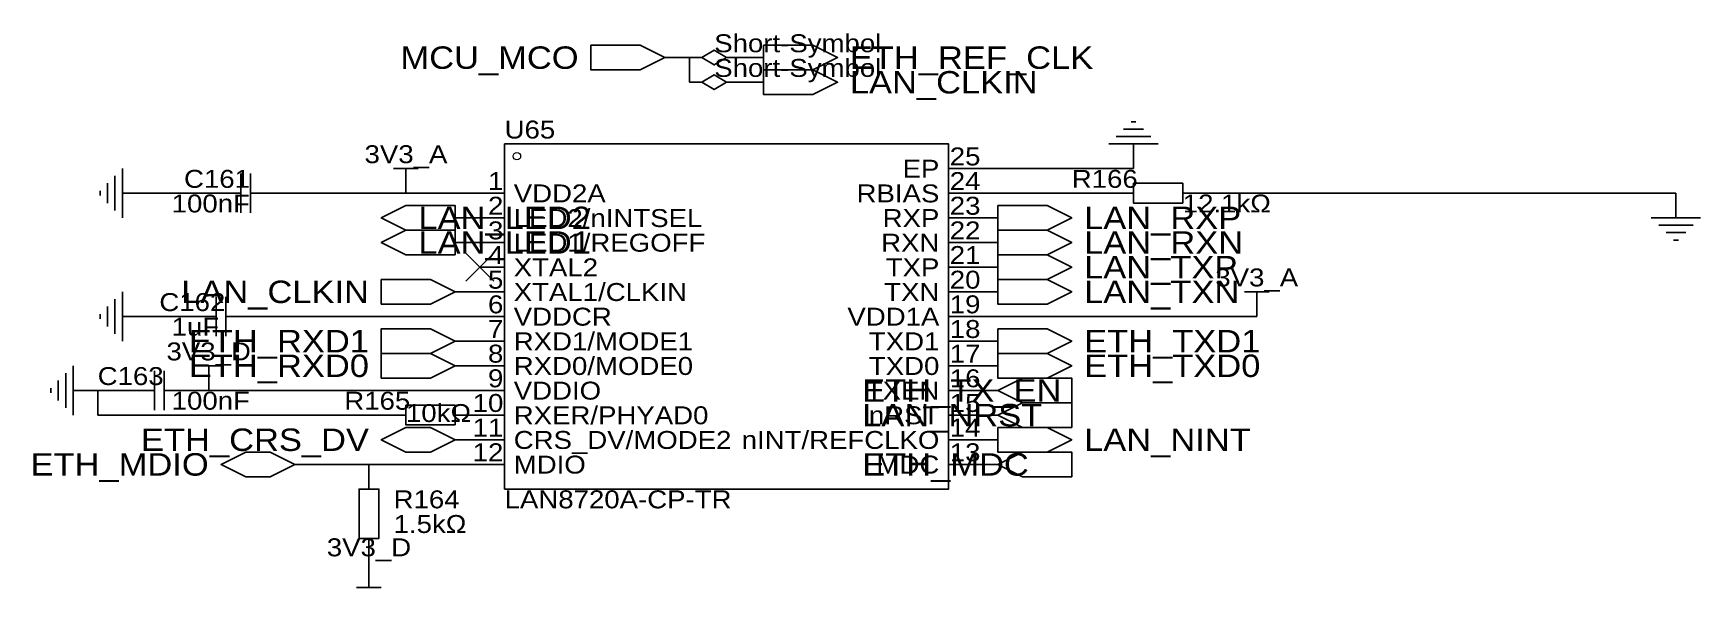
# Model space of a CAD drawing. Header units: millimetres. Extents: x 51 to 222, y 98 to 155.
import ezdxf
from ezdxf.enums import TextEntityAlignment as Align

# ---------------------------------------------------------------- set-up
doc = ezdxf.new("R2010")
doc.units = ezdxf.units.MM
doc.header["$MEASUREMENT"] = 0
doc.styles.get("Standard").update_dxf_attribs({"font": 'arial.ttf'})

msp = doc.modelspace()

# ---------------------------------------------------------------- linework, layer by layer
at = {"color": 1, "true_color": 0xa00000}
for points in [[(115.57, 152.4), (113.03, 153.67), (107.95, 153.67), (107.95, 151.13), (113.03, 151.13)], [(119.38, 152.4), (120.65, 153.16), (121.92, 152.4), (120.65, 151.64)], [(125.73, 153.67), (130.81, 153.67), (133.35, 152.4), (130.81, 151.13), (125.73, 151.13)], [(125.73, 151.13), (130.81, 151.13), (133.35, 149.86), (130.81, 148.59), (125.73, 148.59)], [(119.38, 149.86), (120.65, 150.62), (121.92, 149.86), (120.65, 149.1)], [(99.06, 143.51), (99.06, 107.95), (144.78, 107.95), (144.78, 143.51)], [(163.83, 139.45), (163.83, 137.41), (168.91, 137.41), (168.91, 139.45)], [(93.98, 134.62), (88.9, 134.62), (86.36, 135.89), (88.9, 137.16), (93.98, 137.16)], [(149.86, 137.16), (154.94, 137.16), (157.48, 135.89), (154.94, 134.62), (149.86, 134.62)], [(93.98, 132.08), (88.9, 132.08), (86.36, 133.35), (88.9, 134.62), (93.98, 134.62)], [(149.86, 134.62), (154.94, 134.62), (157.48, 133.35), (154.94, 132.08), (149.86, 132.08)], [(149.86, 132.08), (154.94, 132.08), (157.48, 130.81), (154.94, 129.54), (149.86, 129.54)], [(93.98, 128.27), (91.44, 129.54), (86.36, 129.54), (86.36, 127), (91.44, 127)], [(149.86, 129.54), (154.94, 129.54), (157.48, 128.27), (154.94, 127), (149.86, 127)], [(93.98, 123.19), (91.44, 124.46), (86.36, 124.46), (86.36, 121.92), (91.44, 121.92)], [(149.86, 124.46), (154.94, 124.46), (157.48, 123.19), (154.94, 121.92), (149.86, 121.92)], [(93.98, 120.65), (91.44, 121.92), (86.36, 121.92), (86.36, 119.38), (91.44, 119.38)], [(149.86, 121.92), (154.94, 121.92), (157.48, 120.65), (154.94, 119.38), (149.86, 119.38)], [(149.86, 118.11), (152.4, 116.84), (157.48, 116.84), (157.48, 119.38), (152.4, 119.38)], [(149.86, 115.57), (152.4, 114.3), (157.48, 114.3), (157.48, 116.84), (152.4, 116.84)], [(93.98, 114.55), (93.98, 116.59), (88.9, 116.59), (88.9, 114.55)], [(93.98, 113.03), (91.44, 111.76), (88.9, 111.76), (86.36, 113.03), (88.9, 114.3), (91.44, 114.3)], [(149.86, 114.3), (154.94, 114.3), (157.48, 113.03), (154.94, 111.76), (149.86, 111.76)], [(77.47, 110.49), (74.93, 109.22), (72.39, 109.22), (69.85, 110.49), (72.39, 111.76), (74.93, 111.76)], [(149.86, 110.49), (152.4, 109.22), (157.48, 109.22), (157.48, 111.76), (152.4, 111.76)], [(84.07, 102.87), (86.11, 102.87), (86.11, 107.95), (84.07, 107.95)]]:
    msp.add_lwpolyline(points, close=True, dxfattribs=at)
at = {"color": 1, "true_color": 0x880000}
for points in [[(118.11, 152.4), (115.57, 152.4)], [(118.11, 152.4), (119.38, 152.4)], [(123.19, 152.4), (121.92, 152.4)], [(123.19, 152.4), (125.73, 152.4)], [(118.11, 149.86), (119.38, 149.86)], [(123.19, 149.86), (121.92, 149.86)], [(123.19, 149.86), (125.73, 149.86)], [(163.83, 140.97), (163.83, 143.51)], [(147.32, 140.97), (144.78, 140.97)], [(88.9, 138.43), (88.9, 139.7)], [(62.23, 138.43), (59.69, 138.43)], [(67.31, 138.43), (69.85, 138.43)], [(77.47, 138.43), (74.93, 138.43)], [(96.52, 138.43), (99.06, 138.43)], [(147.32, 138.43), (144.78, 138.43)], [(161.29, 138.43), (163.83, 138.43)], [(171.45, 138.43), (168.91, 138.43)], [(219.71, 138.43), (219.71, 135.89)], [(96.52, 135.89), (93.98, 135.89)], [(96.52, 135.89), (99.06, 135.89)], [(147.32, 135.89), (144.78, 135.89)], [(147.32, 135.89), (149.86, 135.89)], [(96.52, 133.35), (93.98, 133.35)], [(96.52, 133.35), (99.06, 133.35)], [(147.32, 133.35), (144.78, 133.35)], [(147.32, 133.35), (149.86, 133.35)], [(96.52, 130.81), (99.06, 130.81)], [(147.32, 130.81), (144.78, 130.81)], [(147.32, 130.81), (149.86, 130.81)], [(96.52, 128.27), (93.98, 128.27)], [(96.52, 128.27), (99.06, 128.27)], [(147.32, 128.27), (144.78, 128.27)], [(147.32, 128.27), (149.86, 128.27)], [(62.23, 125.73), (59.69, 125.73)], [(64.77, 125.73), (67.31, 125.73)], [(74.93, 125.73), (72.39, 125.73)], [(96.52, 125.73), (99.06, 125.73)], [(147.32, 125.73), (144.78, 125.73)], [(176.53, 125.73), (176.53, 127)], [(96.52, 123.19), (93.98, 123.19)], [(96.52, 123.19), (99.06, 123.19)], [(147.32, 123.19), (144.78, 123.19)], [(147.32, 123.19), (149.86, 123.19)], [(96.52, 120.65), (93.98, 120.65)], [(96.52, 120.65), (99.06, 120.65)], [(147.32, 120.65), (144.78, 120.65)], [(147.32, 120.65), (149.86, 120.65)], [(68.58, 118.11), (68.58, 119.38)], [(57.15, 118.11), (54.61, 118.11)], [(58.42, 118.11), (60.96, 118.11)], [(68.58, 118.11), (66.04, 118.11)], [(96.52, 118.11), (99.06, 118.11)], [(147.32, 118.11), (144.78, 118.11)], [(147.32, 118.11), (149.86, 118.11)], [(86.36, 115.57), (88.9, 115.57)], [(96.52, 115.57), (93.98, 115.57)], [(96.52, 115.57), (99.06, 115.57)], [(147.32, 115.57), (144.78, 115.57)], [(147.32, 115.57), (149.86, 115.57)], [(96.52, 113.03), (93.98, 113.03)], [(96.52, 113.03), (99.06, 113.03)], [(147.32, 113.03), (144.78, 113.03)], [(147.32, 113.03), (149.86, 113.03)], [(80.01, 110.49), (77.47, 110.49)], [(85.09, 110.49), (85.09, 107.95)], [(96.52, 110.49), (99.06, 110.49)], [(147.32, 110.49), (144.78, 110.49)], [(147.32, 110.49), (149.86, 110.49)], [(85.09, 100.33), (85.09, 102.87)], [(85.09, 100.33), (85.09, 99.06)]]:
    msp.add_lwpolyline(points, dxfattribs=at)
at = {"color": 1, "true_color": 0x008800}
for points in [[(118.11, 152.4), (118.11, 149.86)], [(147.32, 140.97), (163.83, 140.97)], [(67.31, 138.43), (62.23, 138.43)], [(88.9, 138.43), (77.47, 138.43)], [(88.9, 138.43), (96.52, 138.43)], [(147.32, 138.43), (161.29, 138.43)], [(171.45, 138.43), (219.71, 138.43)], [(62.23, 125.73), (64.77, 125.73)], [(74.93, 125.73), (96.52, 125.73)], [(176.53, 125.73), (147.32, 125.73)], [(58.42, 118.11), (57.15, 118.11)], [(57.15, 118.11), (57.15, 115.57)], [(96.52, 118.11), (68.58, 118.11)], [(57.15, 115.57), (86.36, 115.57)], [(80.01, 110.49), (85.09, 110.49)], [(96.52, 110.49), (85.09, 110.49)]]:
    msp.add_lwpolyline(points, dxfattribs=at)
at = {"color": 1, "true_color": 0xa00000}
for points in [[(165.61, 144.27), (162.05, 144.27)], [(164.85, 145.03), (162.81, 145.03)], [(164.08, 145.8), (163.58, 145.8)], [(166.37, 143.51), (161.29, 143.51)], [(59.69, 140.97), (59.69, 135.89)], [(87.63, 140.97), (90.17, 140.97)], [(88.9, 140.97), (88.9, 139.7)], [(58.17, 139.45), (58.17, 137.41)], [(58.93, 140.21), (58.93, 136.65)], [(71.88, 136.4), (71.88, 140.46)], [(72.9, 140.46), (72.9, 136.4)], [(57.4, 138.68), (57.4, 138.18)], [(69.85, 138.43), (71.88, 138.43)], [(72.9, 138.43), (74.93, 138.43)], [(217.17, 135.89), (222.25, 135.89)], [(217.93, 135.13), (221.49, 135.13)], [(218.69, 134.37), (220.73, 134.37)], [(219.46, 133.6), (219.96, 133.6)], [(58.93, 127.51), (58.93, 123.95)], [(59.69, 128.27), (59.69, 123.19)], [(69.34, 123.7), (69.34, 127.76)], [(70.36, 127.76), (70.36, 123.7)], [(175.26, 128.27), (177.8, 128.27)], [(176.53, 128.27), (176.53, 127)], [(57.4, 125.98), (57.4, 125.48)], [(58.17, 126.75), (58.17, 124.71)], [(67.31, 125.73), (69.34, 125.73)], [(70.36, 125.73), (72.39, 125.73)], [(54.61, 120.65), (54.61, 115.57)], [(67.31, 120.65), (69.85, 120.65)], [(68.58, 120.65), (68.58, 119.38)], [(53.09, 119.13), (53.09, 117.09)], [(53.85, 119.89), (53.85, 116.33)], [(62.99, 116.08), (62.99, 120.14)], [(64.01, 120.14), (64.01, 116.08)], [(52.32, 118.36), (52.32, 117.86)], [(60.96, 118.11), (62.99, 118.11)], [(64.01, 118.11), (66.04, 118.11)], [(85.09, 97.79), (85.09, 99.06)], [(86.36, 97.79), (83.82, 97.79)]]:
    msp.add_lwpolyline(points, dxfattribs=at)
at = {"color": 1, "true_color": 0x33cc33}
for points in [[(97.96, 132.25), (95.08, 129.37)], [(95.08, 132.25), (97.96, 129.37)]]:
    msp.add_lwpolyline(points, dxfattribs=at)
at = {"color": 1, "lineweight": 0, "true_color": 0xa00000}
msp.add_circle((100.33, 142.24), 0.381, dxfattribs=at)

# ---------------------------------------------------------------- texts
at = {"color": 1, "true_color": 0x000080, "width": 1.1}
for s, height, p in [('Short-Symbol', 1.8491, (120.65, 152.4)), ('Short-Symbol', 1.8491, (120.65, 149.86)), ('U65', 1.849, (99.06, 143.51)), ('C161', 1.849, (66.04, 138.43)), ('R166', 1.849, (157.48, 138.43)), ('100nF', 1.849, (64.77, 135.89)), ('12.1kΩ', 1.849, (168.91, 135.89)), ('C162', 1.849, (63.5, 125.73)), ('1uF', 1.849, (64.77, 123.19)), ('C163', 1.849, (57.15, 118.11)), ('100nF', 1.849, (64.77, 115.57)), ('R165', 1.849, (82.55, 115.57)), ('10kΩ', 1.849, (88.9, 114.3)), ('R164', 1.849, (87.63, 105.41)), ('LAN8720A-CP-TR', 1.8491, (99.06, 105.41)), ('1.5kΩ', 1.849, (87.63, 102.87))]:
    msp.add_text(s, height=height, dxfattribs=at).set_placement(p, align=Align.BOTTOM_LEFT)
for s, p in [('MCU_MCO', (106.68, 152.4)), ('MCU_MCO', (106.68, 152.4)), ('LAN_LED2', (107.95, 135.89)), ('LAN_LED2', (107.95, 135.89)), ('LAN_LED1', (107.95, 133.35)), ('LAN_LED1', (107.95, 133.35)), ('LAN_CLKIN', (85.09, 128.27)), ('LAN_CLKIN', (85.09, 128.27)), ('ETH_RXD1', (85.09, 123.19)), ('ETH_RXD1', (85.09, 123.19)), ('ETH_RXD0', (85.09, 120.65)), ('ETH_RXD0', (85.09, 120.65)), ('ETH_CRS_DV', (85.09, 113.03)), ('ETH_CRS_DV', (85.09, 113.03)), ('ETH_MDIO', (68.58, 110.49)), ('ETH_MDIO', (68.58, 110.49))]:
    msp.add_text(s, height=2.311, dxfattribs=at).set_placement(p, align=Align.MIDDLE_RIGHT)
for s, height, p in [('ETH_REF_CLK', 2.3114, (134.62, 152.4)), ('ETH_REF_CLK', 2.3114, (134.62, 152.4)), ('LAN_CLKIN', 2.311, (134.62, 149.86)), ('LAN_CLKIN', 2.311, (134.62, 149.86)), ('LAN_RXP', 2.311, (158.75, 135.89)), ('LAN_RXP', 2.311, (158.75, 135.89)), ('LAN_RXN', 2.311, (158.75, 133.35)), ('LAN_RXN', 2.311, (158.75, 133.35)), ('LAN_TXP', 2.311, (158.75, 130.81)), ('LAN_TXP', 2.311, (158.75, 130.81)), ('LAN_TXN', 2.311, (158.75, 128.27)), ('LAN_TXN', 2.311, (158.75, 128.27)), ('ETH_TXD1', 2.311, (158.75, 123.19)), ('ETH_TXD1', 2.311, (158.75, 123.19)), ('ETH_TXD0', 2.311, (158.75, 120.65)), ('ETH_TXD0', 2.311, (158.75, 120.65)), ('ETH_TX_EN', 2.311, (135.89, 118.11)), ('ETH_TX_EN', 2.311, (135.89, 118.11)), ('LAN_NRST', 2.311, (135.89, 115.57)), ('LAN_NRST', 2.311, (135.89, 115.57)), ('LAN_NINT', 2.311, (158.75, 113.03)), ('LAN_NINT', 2.311, (158.75, 113.03)), ('ETH_MDC', 2.311, (135.89, 110.49)), ('ETH_MDC', 2.311, (135.89, 110.49))]:
    msp.add_text(s, height=height, dxfattribs=at).set_placement(p, align=Align.MIDDLE_LEFT)
for s, p in [('3V3_A', (88.9, 140.97)), ('3V3_A', (88.9, 140.97)), ('3V3_A', (176.53, 128.27)), ('3V3_A', (176.53, 128.27)), ('3V3_D', (68.58, 120.65)), ('3V3_D', (68.58, 120.65))]:
    msp.add_text(s, height=1.849, dxfattribs=at).set_placement(p, align=Align.BOTTOM_CENTER)
at = {"color": 1, "true_color": 0x000000, "width": 1.1}
for s, height, p in [('25', 1.849, (144.91, 140.74)), ('VDD2A', 1.849, (100, 136.93)), ('24', 1.849, (144.91, 138.2)), ('23', 1.849, (144.91, 135.66)), ('LED2/nINTSEL', 1.8491, (100, 134.39)), ('LED1/REGOFF', 1.8491, (100, 131.85)), ('22', 1.849, (144.91, 133.12)), ('21', 1.849, (144.91, 130.58)), ('XTAL2', 1.849, (100, 129.31)), ('XTAL1/CLKIN', 1.8491, (100, 126.77)), ('20', 1.849, (144.91, 128.04)), ('19', 1.849, (144.91, 125.5)), ('VDDCR', 1.849, (100, 124.23)), ('18', 1.849, (144.91, 122.96)), ('RXD1/MODE1', 1.849, (100, 121.69)), ('17', 1.849, (144.91, 120.42)), ('RXD0/MODE0', 1.849, (100, 119.15)), ('16', 1.849, (144.91, 117.88)), ('VDDIO', 1.849, (100, 116.61)), ('15', 1.849, (144.91, 115.34)), ('RXER/PHYAD0', 1.8491, (100, 114.07)), ('14', 1.849, (144.91, 112.8)), ('CRS_DV/MODE2', 1.8491, (100, 111.53)), ('13', 1.849, (144.91, 110.26)), ('MDIO', 1.849, (100, 108.99))]:
    msp.add_text(s, height=height, dxfattribs=at).set_placement(p, align=Align.BOTTOM_LEFT)
for s, height, p in [('EP', 1.849, (143.84, 139.47)), ('1', 1.85, (98.93, 138.2)), ('RBIAS', 1.849, (143.84, 136.93)), ('2', 1.85, (98.93, 135.66)), ('RXP', 1.849, (143.84, 134.39)), ('3', 1.85, (98.93, 133.12)), ('RXN', 1.849, (143.84, 131.85)), ('4', 1.85, (98.93, 130.58)), ('TXP', 1.849, (143.84, 129.31)), ('5', 1.85, (98.93, 128.04)), ('TXN', 1.849, (143.84, 126.77)), ('6', 1.85, (98.93, 125.5)), ('VDD1A', 1.849, (143.84, 124.23)), ('7', 1.85, (98.93, 122.96)), ('TXD1', 1.849, (143.84, 121.69)), ('8', 1.85, (98.93, 120.42)), ('9', 1.85, (98.93, 117.88)), ('TXD0', 1.849, (143.84, 119.15)), ('TXEN', 1.849, (143.84, 116.61)), ('10', 1.849, (98.93, 115.34)), ('11', 1.849, (98.93, 112.8)), ('nRST', 1.849, (143.84, 114.07)), ('nINT/REFCLKO', 1.8491, (143.84, 111.53)), ('12', 1.849, (98.93, 110.26)), ('MDC', 1.849, (143.84, 108.99))]:
    msp.add_text(s, height=height, dxfattribs=at).set_placement(p, align=Align.BOTTOM_RIGHT)
at = {"color": 1, "true_color": 0x000080, "width": 1.1}
msp.add_text('3V3_D', height=1.849, dxfattribs=at).set_placement((85.09, 102.87), align=Align.TOP_CENTER)
msp.add_text('3V3_D', height=1.849, dxfattribs=at).set_placement((85.09, 102.87), align=Align.TOP_CENTER)

doc.saveas('drawing.dxf')
